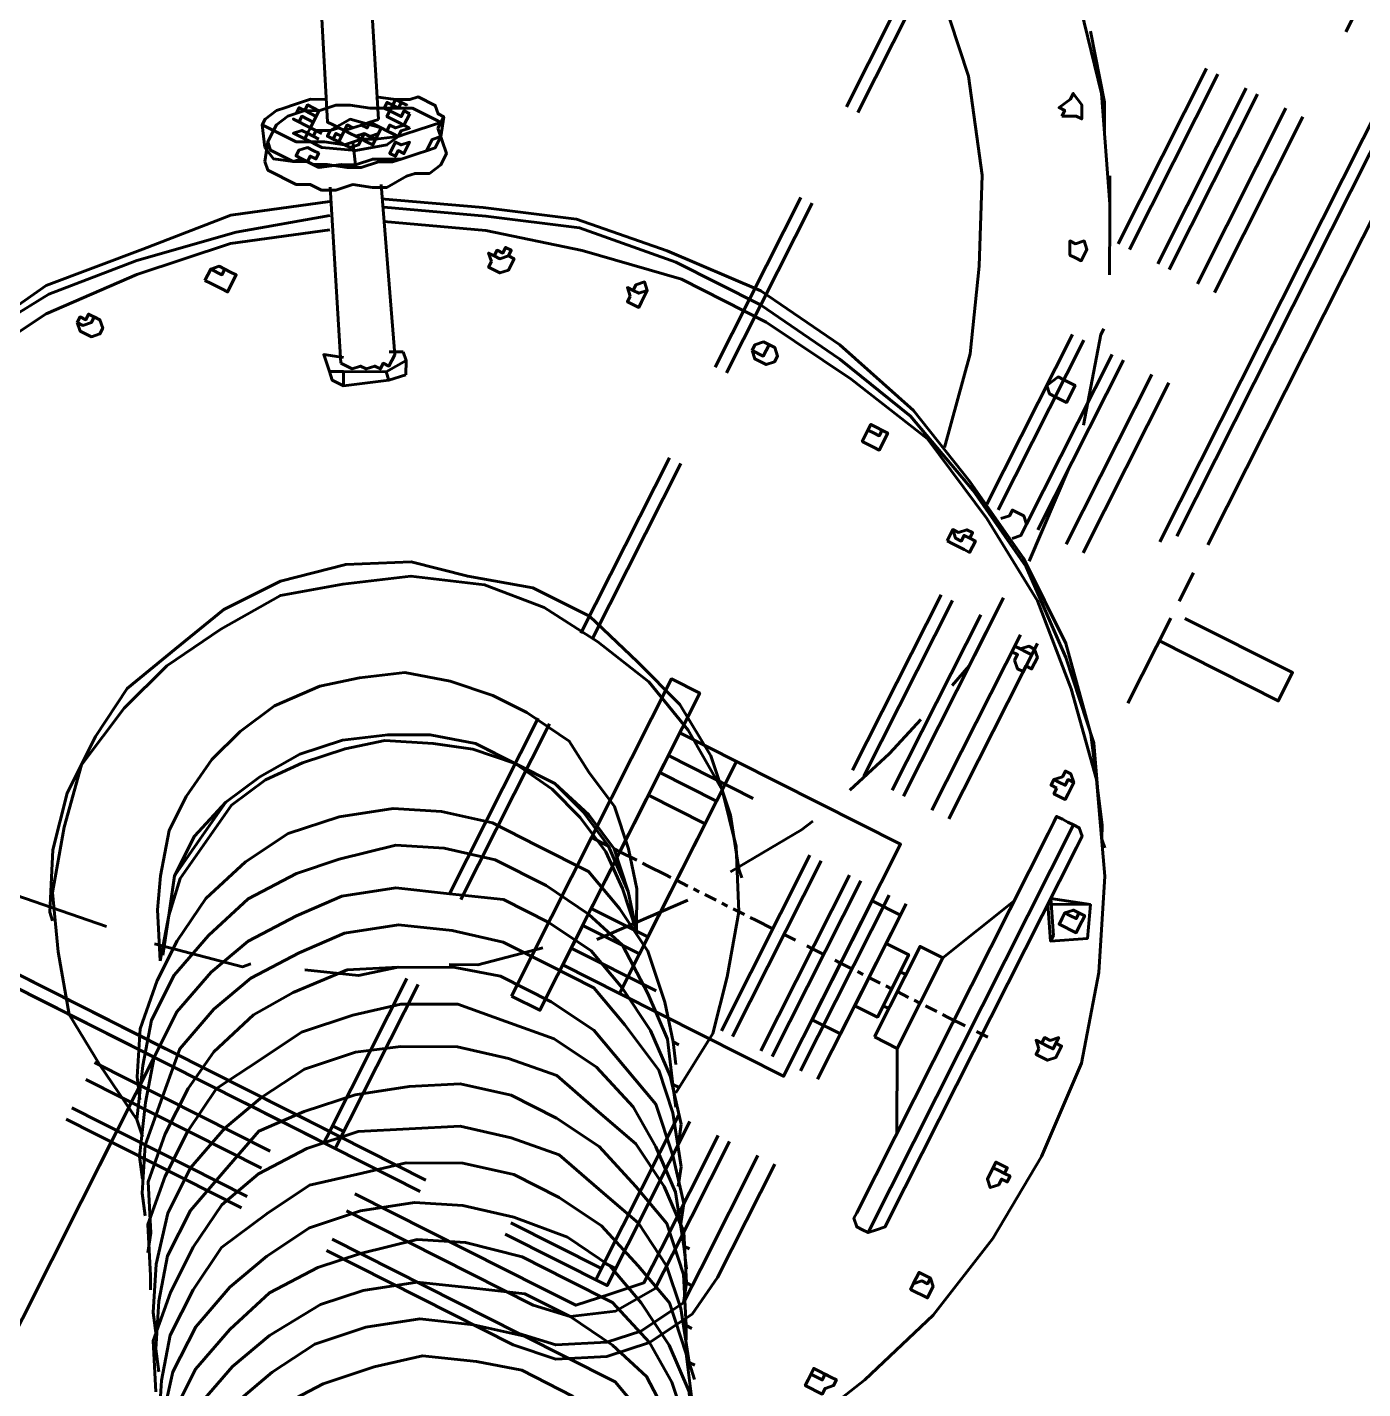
# Model space of a CAD drawing. Header units: metres. Extents: x 0 to 547597, y 0 to 1844684.
# Drawn here: x 543451.253 to 543452.124, y 1844571.445 to 1844572.332 of the extents above; entities that cross this region are included whole.
import ezdxf

# ---------------------------------------------------------------- set-up
doc = ezdxf.new("R2010")
doc.units = ezdxf.units.M
doc.layers.add('5_Thep', color=4, linetype='Continuous')
doc.layers.add('giai đoạn này', color=10, linetype='Continuous', lineweight=60)

# ---------------------------------------------------------------- blocks, each defined once
blk = doc.blocks.new('MBA220-MB')
at = {"color": 1}
for points in [[(1760.64, 1289.48), (1760.64, 1376.27), (1739.97, 1376.27), (1739.97, 1297.75)], [(2392.98, 1272.95), (2339.25, 1306.01), (2277.25, 1334.94), (2219.39, 1355.61), (2157.4, 1368.01), (2095.4, 1372.14), (2029.28, 1368.01), (1971.42, 1351.47), (1913.55, 1326.68), (1859.83, 1293.61), (1814.36, 1252.28), (1773.03, 1206.82), (1739.97, 1153.09), (1711.04, 1095.23), (1698.64, 1033.24), (1690.38, 967.11), (1690.38, 905.12), (1702.77, 838.99), (1719.31, 776.99), (1744.1, 715)], [(2120.2, 1347.34), (2124.34, 1347.34), (2124.34, 1347.34), (2128.47, 1351.47), (2124.34, 1355.61), (2124.34, 1355.61), (2120.2, 1355.61), (2120.2, 1359.74), (2116.07, 1359.74), (2116.07, 1355.61), (2111.94, 1355.61), (2111.94, 1347.34), (2116.07, 1347.34), (2120.2, 1347.34)], [(2033.41, 1339.08), (2037.54, 1339.08), (2037.54, 1347.34), (2033.41, 1351.47), (2025.14, 1351.47), (2025.14, 1347.34), (2021.01, 1347.34), (2025.14, 1343.21), (2025.14, 1339.08), (2029.28, 1339.08), (2029.28, 1334.94), (2033.41, 1339.08)], [(2116.07, 1347.34), (2116.07, 1351.47), (2116.07, 1351.47), (2116.07, 1355.61), (2111.94, 1355.61)], [(2116.07, 1347.34), (2116.07, 1351.47), (2116.07, 1351.47), (2116.07, 1355.61), (2111.94, 1355.61)], [(2029.28, 1334.94), (2029.28, 1343.21), (2029.28, 1347.34), (2025.14, 1347.34)], [(2029.28, 1334.94), (2029.28, 1343.21), (2029.28, 1347.34), (2025.14, 1347.34)], [(2211.13, 1334.94), (2211.13, 1334.94), (2211.13, 1347.34), (2211.13, 1347.34), (2206.99, 1347.34), (2202.86, 1347.34), (2202.86, 1347.34), (2198.73, 1343.21), (2198.73, 1334.94), (2202.86, 1334.94), (2202.86, 1334.94), (2211.13, 1334.94)], [(2202.86, 1334.94), (2206.99, 1334.94), (2206.99, 1334.94), (2202.86, 1339.08), (2202.86, 1343.21), (2198.73, 1343.21)], [(2202.86, 1334.94), (2206.99, 1334.94), (2206.99, 1334.94), (2202.86, 1339.08), (2202.86, 1343.21), (2198.73, 1343.21)], [(1934.22, 1326.68), (1954.88, 1334.94), (1967.28, 1314.28), (1963.15, 1314.28)], [(1963.15, 1314.28), (1942.49, 1301.88), (1934.22, 1326.68)], [(1946.62, 1301.88), (1934.22, 1326.68), (1934.22, 1326.68)], [(1954.88, 1314.28), (1954.88, 1314.28), (1954.88, 1314.28), (1954.88, 1326.68), (1954.88, 1326.68), (1954.88, 1326.68), (1946.62, 1326.68), (1946.62, 1326.68), (1942.49, 1326.68), (1942.49, 1318.41), (1946.62, 1314.28), (1946.62, 1314.28), (1954.88, 1314.28)], [(1946.62, 1314.28), (1946.62, 1318.41), (1946.62, 1318.41), (1946.62, 1322.54), (1942.49, 1322.54)], [(1946.62, 1314.28), (1946.62, 1318.41), (1946.62, 1318.41), (1946.62, 1322.54), (1942.49, 1322.54)], [(1950.75, 1314.28), (1954.88, 1314.28), (1954.88, 1326.68), (1950.75, 1326.68), (1950.75, 1326.68), (1946.62, 1326.68)], [(1950.75, 1314.28), (1954.88, 1314.28), (1954.88, 1326.68), (1950.75, 1326.68), (1950.75, 1326.68), (1946.62, 1326.68)], [(1892.89, 1314.28), (1839.16, 1281.21), (1797.83, 1239.88), (1756.5, 1190.29), (1727.57, 1136.56), (1702.77, 1078.7), (1690.38, 1020.84), (1682.11, 958.84), (1682.11, 896.85), (1690.38, 830.72), (1711.04, 772.86), (1735.84, 710.87)], [(1892.89, 1314.28), (1839.16, 1281.21), (1797.83, 1239.88), (1756.5, 1190.29), (1727.57, 1136.56), (1702.77, 1078.7), (1690.38, 1020.84), (1682.11, 958.84), (1682.11, 896.85), (1690.38, 830.72), (1711.04, 772.86), (1735.84, 710.87)], [(1892.89, 1314.28), (1884.62, 1310.14)], [(1892.89, 1314.28), (1897.02, 1318.41)], [(1967.28, 1314.28), (1946.62, 1301.88)], [(2293.79, 1301.88), (2297.92, 1301.88), (2297.92, 1314.28), (2293.79, 1314.28), (2289.65, 1318.41), (2285.52, 1318.41), (2285.52, 1314.28), (2285.52, 1314.28), (2285.52, 1301.88), (2293.79, 1301.88)], [(2289.65, 1301.88), (2289.65, 1310.14), (2285.52, 1310.14), (2285.52, 1314.28), (2285.52, 1314.28)], [(2289.65, 1301.88), (2289.65, 1310.14), (2285.52, 1310.14), (2285.52, 1314.28), (2285.52, 1314.28)], [(1884.62, 1310.14), (1835.03, 1277.08), (1789.57, 1235.75), (1752.37, 1186.16), (1723.44, 1132.43), (1698.64, 1078.7), (1682.11, 1016.71), (1673.84, 954.71), (1677.98, 888.58), (1686.24, 826.59), (1706.91, 768.73), (1731.71, 706.73)], [(2041.68, 1297.75), (2041.68, 1306.01)], [(1892.89, 1293.61), (1892.89, 1293.61), (1892.89, 1297.75), (1897.02, 1301.88), (1905.29, 1301.88)], [(1905.29, 1301.88), (2178.06, 1301.88)], [(1946.62, 1301.88), (1942.49, 1301.88)], [(2178.06, 1301.88), (2182.2, 1301.88), (2186.33, 1297.75), (2190.46, 1293.61), (2190.46, 1293.61)], [(2624.42, 1004.31), (2595.49, 987.77), (2562.43, 983.64), (2529.36, 983.64), (2500.43, 987.77), (2467.37, 1000.17), (2438.44, 1020.84), (2413.64, 1045.64), (2392.98, 1070.43), (2380.58, 1103.5), (2372.31, 1132.43), (2372.31, 1169.62), (2376.45, 1202.69), (2384.71, 1231.62), (2401.24, 1260.55), (2426.04, 1285.35), (2450.84, 1301.88)], [(483.55, 1289.48), (1690.38, 1289.48)], [(1711.04, 1289.48), (1731.71, 1289.48)], [(1744.1, 1289.48), (1806.1, 1289.48)], [(1892.89, 1293.61), (2190.46, 1293.61)], [(1892.89, 1293.61), (1892.89, 1293.61)], [(1892.89, 1289.48), (1892.89, 1293.61)], [(1905.29, 1281.21), (1897.02, 1281.21), (1892.89, 1281.21), (1892.89, 1285.35), (1892.89, 1289.48)], [(2190.46, 1289.48), (2190.46, 1285.35), (2186.33, 1281.21), (2182.2, 1281.21), (1905.29, 1281.21)], [(2041.68, 1293.61), (2041.68, 1293.61)], [(2041.68, 1277.08), (2041.68, 1289.48)], [(2190.46, 1293.61), (2190.46, 1289.48)], [(2603.76, 987.77), (2574.83, 975.38), (2541.76, 971.24), (2508.7, 971.24), (2475.64, 975.38), (2446.71, 987.77), (2417.77, 1004.31), (2392.98, 1029.1), (2372.31, 1058.03), (2359.91, 1091.1), (2351.65, 1124.16), (2351.65, 1153.09), (2351.65, 1190.29), (2364.05, 1219.22), (2380.58, 1252.28), (2401.24, 1272.95), (2426.04, 1293.61)], [(1876.36, 1272.95), (1880.49, 1272.95), (1880.49, 1281.21), (1876.36, 1281.21), (1868.09, 1281.21), (1868.09, 1281.21), (1863.96, 1277.08), (1863.96, 1272.95), (1868.09, 1272.95), (1868.09, 1272.95), (1872.23, 1268.82), (1876.36, 1268.82), (1876.36, 1272.95)], [(1872.23, 1268.82), (1872.23, 1272.95), (1872.23, 1272.95), (1872.23, 1277.08), (1868.09, 1277.08), (1868.09, 1281.21)], [(1872.23, 1268.82), (1872.23, 1272.95), (1872.23, 1272.95), (1872.23, 1277.08), (1868.09, 1277.08), (1868.09, 1281.21)], [(2008.61, 1256.42), (1954.88, 1281.21)], [(2074.74, 1256.42), (2124.34, 1281.21)], [(2583.09, 975.38), (2550.03, 962.98), (2521.1, 954.71), (2488.03, 954.71), (2454.97, 962.98), (2426.04, 975.38), (2392.98, 996.04), (2372.31, 1016.71), (2351.65, 1045.64), (2339.25, 1078.7), (2326.85, 1111.76), (2326.85, 1144.83), (2330.98, 1177.89), (2339.25, 1206.82), (2359.91, 1235.75), (2380.58, 1260.55), (2405.38, 1281.21)], [(2041.68, 1272.95), (2041.68, 1277.08)], [(1694.51, 1268.82), (491.82, 1268.82)], [(495.95, 1260.55), (1702.77, 1260.55)], [(2041.68, 1260.55), (2041.68, 1268.82)], [(2558.29, 962.98), (2529.36, 950.58), (2500.43, 942.31), (2467.37, 942.31), (2434.31, 950.58), (2401.24, 962.98), (2372.31, 983.64), (2351.65, 1004.31), (2326.85, 1033.24), (2314.45, 1062.17), (2306.18, 1099.36), (2306.18, 1132.43), (2306.18, 1165.49), (2318.58, 1198.55), (2335.12, 1223.35), (2359.91, 1248.15), (2380.58, 1268.82)], [(2074.74, 1239.88), (2074.74, 1256.42), (2008.61, 1256.42), (2008.61, 1239.88), (2074.74, 1239.88)], [(2041.68, 1252.28), (2041.68, 1256.42)], [(2537.63, 950.58), (2508.7, 938.18), (2475.64, 929.91), (2442.57, 929.91), (2409.51, 938.18), (2380.58, 950.58), (2351.65, 967.11), (2326.85, 991.91), (2306.18, 1020.84), (2293.79, 1049.77), (2285.52, 1082.83), (2281.39, 1120.03), (2285.52, 1153.09), (2297.92, 1182.02), (2314.45, 1210.95), (2335.12, 1235.75), (2359.91, 1252.28)], [(2041.68, 1239.88), (2041.68, 1248.15)], [(2062.34, 1219.22), (2062.34, 1235.75), (2016.88, 1235.75), (2016.88, 1219.22), (2062.34, 1219.22)], [(2054.08, 1235.75), (2054.08, 1239.88), (2029.28, 1239.88), (2029.28, 1235.75), (2054.08, 1235.75)], [(2041.68, 1231.62), (2041.68, 1235.75)], [(2512.83, 938.18), (2483.9, 925.78), (2454.97, 917.51), (2421.91, 917.51), (2388.84, 921.65), (2355.78, 938.18), (2326.85, 954.71), (2306.18, 979.51), (2285.52, 1004.31), (2268.99, 1037.37), (2260.72, 1070.43), (2260.72, 1103.5), (2264.86, 1136.56), (2277.25, 1169.62), (2289.65, 1198.55), (2314.45, 1223.35), (2339.25, 1239.88)], [(2318.58, 1227.49), (2326.85, 1235.75)], [(2041.68, 1219.22), (2041.68, 1227.49)], [(2492.17, 925.78), (2463.24, 909.25), (2430.17, 905.12), (2397.11, 905.12), (2364.05, 909.25), (2335.12, 921.65), (2306.18, 942.31), (2281.39, 967.11), (2264.86, 996.04), (2248.32, 1024.97), (2240.06, 1058.03), (2235.92, 1091.1), (2244.19, 1124.16), (2252.46, 1157.23), (2268.99, 1186.16), (2289.65, 1206.82), (2318.58, 1227.49)], [(2318.58, 1227.49), (2318.58, 1231.62)], [(1351.47, 1219.22), (1223.35, 1219.22)], [(1541.59, 1219.22), (1413.47, 1219.22)], [(1731.71, 1219.22), (1607.72, 1219.22)], [(1925.95, 1219.22), (1797.83, 1219.22)], [(1814.36, 1210.95), (1818.5, 1215.09), (1818.5, 1219.22), (1814.36, 1219.22), (1814.36, 1223.35), (1806.1, 1223.35), (1801.97, 1219.22), (1801.97, 1215.09), (1806.1, 1210.95), (1806.1, 1206.82), (1810.23, 1206.82), (1810.23, 1210.95), (1814.36, 1210.95)], [(1806.1, 1206.82), (1806.1, 1219.22), (1806.1, 1219.22), (1806.1, 1219.22), (1801.97, 1219.22)], [(1806.1, 1206.82), (1806.1, 1219.22), (1806.1, 1219.22), (1806.1, 1219.22), (1801.97, 1219.22)], [(2116.07, 1219.22), (1987.95, 1219.22)], [(2083.01, 1198.55), (2083.01, 1219.22), (1996.21, 1219.22), (1996.21, 1198.55), (2083.01, 1198.55)], [(2260.72, 1219.22), (2178.06, 1219.22)], [(2359.91, 1120.03), (2355.78, 1148.96), (2339.25, 1177.89), (2318.58, 1198.55), (2289.65, 1215.09), (2260.72, 1219.22)], [(2297.92, 1215.09), (2306.18, 1219.22)], [(2297.92, 1215.09), (2297.92, 1219.22)], [(2041.68, 1210.95), (2041.68, 1215.09)], [(2467.37, 913.38), (2438.44, 900.98), (2409.51, 892.72), (2376.45, 892.72), (2343.38, 900.98), (2310.32, 909.25), (2285.52, 929.91), (2260.72, 954.71), (2240.06, 983.64), (2223.53, 1012.57), (2215.26, 1045.64), (2215.26, 1078.7), (2219.39, 1111.76), (2231.79, 1144.83), (2244.19, 1173.76), (2268.99, 1198.55), (2297.92, 1215.09)], [(1541.59, 1206.82), (1413.47, 1206.82)], [(1731.71, 1206.82), (1607.72, 1206.82)], [(1925.95, 1206.82), (1797.83, 1206.82)], [(2124.34, 1078.7), (2124.34, 1198.55), (1954.88, 1198.55), (1954.88, 1078.7), (2124.34, 1078.7)], [(2116.07, 1206.82), (1987.95, 1206.82)], [(2041.68, 1198.55), (2041.68, 1206.82)], [(2041.68, 1194.42), (2041.68, 1198.55)], [(2260.72, 1206.82), (2178.06, 1206.82)], [(2446.71, 900.98), (2417.77, 888.58), (2384.71, 880.32), (2351.65, 880.32), (2318.58, 888.58), (2289.65, 900.98), (2260.72, 917.51), (2235.92, 942.31), (2219.39, 967.11), (2202.86, 1000.17), (2194.6, 1033.24), (2190.46, 1066.3), (2198.73, 1099.36), (2206.99, 1132.43), (2223.53, 1161.36), (2244.19, 1186.16), (2273.12, 1202.69)], [(2252.46, 1190.29), (2264.86, 1198.55)], [(2351.65, 1120.03), (2347.51, 1144.83), (2330.98, 1173.76), (2314.45, 1190.29), (2285.52, 1206.82), (2260.72, 1206.82)], [(2273.12, 1202.69), (2285.52, 1206.82)], [(2273.12, 1202.69), (2273.12, 1206.82)], [(1752.37, 1190.29), (1686.24, 1186.16)], [(2426.04, 888.58), (2397.11, 872.05), (2364.05, 867.92), (2330.98, 867.92), (2297.92, 872.05), (2268.99, 888.58), (2240.06, 905.12), (2215.26, 929.91), (2194.6, 954.71), (2178.06, 987.77), (2173.93, 1020.84), (2169.8, 1053.9), (2173.93, 1086.97), (2186.33, 1120.03), (2202.86, 1144.83), (2223.53, 1169.62), (2252.46, 1190.29)], [(2252.46, 1190.29), (2252.46, 1194.42)], [(1541.59, 1186.16), (1413.47, 1186.16)], [(1657.31, 1182.02), (1599.45, 1165.49), (1595.32, 1165.49)], [(1731.71, 1186.16), (1607.72, 1186.16)], [(1847.43, 1182.02), (1830.9, 1186.16), (1781.3, 1186.16)], [(1925.95, 1186.16), (1797.83, 1186.16)], [(2116.07, 1186.16), (1987.95, 1186.16)], [(2041.68, 1177.89), (2041.68, 1186.16)], [(2260.72, 1186.16), (2178.06, 1186.16)], [(2227.66, 1177.89), (2240.06, 1182.02)], [(2330.98, 1120.03), (2326.85, 1144.83), (2310.32, 1169.62), (2285.52, 1186.16), (2260.72, 1186.16)], [(1541.59, 1177.89), (1413.47, 1177.89)], [(1731.71, 1177.89), (1607.72, 1177.89)], [(1744.1, 1173.76), (1739.97, 1177.89), (1731.71, 1177.89), (1727.57, 1173.76), (1727.57, 1165.49), (1731.71, 1165.49), (1735.84, 1161.36)], [(1925.95, 1177.89), (1797.83, 1177.89)], [(1938.35, 1153.09), (1905.29, 1165.49), (1876.36, 1173.76)], [(2116.07, 1177.89), (1987.95, 1177.89)], [(2041.68, 1173.76), (2041.68, 1177.89)], [(2401.24, 876.18), (2372.31, 859.65), (2339.25, 855.52), (2306.18, 855.52), (2277.25, 859.65), (2244.19, 872.05), (2219.39, 888.58), (2190.46, 913.38), (2173.93, 942.31), (2157.4, 975.38), (2149.13, 1004.31), (2149.13, 1041.5), (2153.27, 1074.57), (2165.66, 1103.5), (2178.06, 1132.43), (2202.86, 1157.23), (2227.66, 1177.89)], [(2260.72, 1177.89), (2178.06, 1177.89)], [(2227.66, 1177.89), (2227.66, 1177.89)], [(2318.58, 1120.03), (2318.58, 1144.83), (2302.05, 1161.36), (2285.52, 1177.89), (2260.72, 1177.89)], [(1649.05, 1157.23), (1649.05, 1165.49), (1636.65, 1165.49), (1636.65, 1157.23), (1636.65, 1153.09), (1644.91, 1148.96), (1649.05, 1153.09), (1649.05, 1157.23)], [(1649.05, 1157.23), (1649.05, 1165.49), (1636.65, 1165.49), (1636.65, 1157.23), (1636.65, 1153.09), (1644.91, 1148.96), (1649.05, 1153.09), (1649.05, 1157.23)], [(2041.68, 1157.23), (2041.68, 1165.49)], [(2380.58, 859.65), (2351.65, 847.25), (2318.58, 843.12), (2285.52, 838.99), (2252.46, 847.25), (2223.53, 859.65), (2194.6, 880.32), (2169.8, 900.98), (2149.13, 929.91), (2136.73, 962.98), (2128.47, 996.04), (2128.47, 1029.1), (2128.47, 1062.17), (2140.87, 1091.1), (2157.4, 1124.16), (2178.06, 1144.83), (2206.99, 1165.49)], [(2206.99, 1165.49), (2219.39, 1169.62)], [(2206.99, 1165.49), (2206.99, 1165.49)], [(1413.47, 1157.23), (1541.59, 1157.23)], [(1607.72, 1157.23), (1731.71, 1157.23)], [(1797.83, 1157.23), (1925.95, 1157.23)], [(1987.95, 1157.23), (2116.07, 1157.23)], [(2178.06, 1157.23), (2297.92, 1157.23), (2297.92, 1082.83)], [(2182.2, 1153.09), (2194.6, 1157.23)], [(2285.52, 1157.23), (2285.52, 1148.96), (2289.65, 1148.96)], [(1541.59, 1148.96), (1413.47, 1148.96)], [(1562.25, 1153.09), (1529.19, 1136.56), (1504.39, 1124.16)], [(1731.71, 1148.96), (1607.72, 1148.96)], [(1764.77, 1136.56), (1764.77, 1140.69), (1764.77, 1140.69), (1764.77, 1148.96), (1764.77, 1148.96), (1764.77, 1153.09), (1756.5, 1153.09), (1756.5, 1148.96), (1752.37, 1148.96), (1752.37, 1144.83), (1756.5, 1140.69), (1756.5, 1136.56), (1764.77, 1136.56)], [(1756.5, 1136.56), (1760.64, 1140.69), (1760.64, 1144.83), (1756.5, 1144.83), (1756.5, 1144.83), (1756.5, 1144.83), (1756.5, 1148.96), (1752.37, 1148.96)], [(1756.5, 1136.56), (1760.64, 1140.69), (1760.64, 1144.83), (1756.5, 1144.83), (1756.5, 1144.83), (1756.5, 1144.83), (1756.5, 1148.96), (1752.37, 1148.96)], [(1925.95, 1148.96), (1797.83, 1148.96)], [(2116.07, 1148.96), (1987.95, 1148.96)], [(2041.68, 1153.09), (2041.68, 1153.09)], [(2041.68, 1136.56), (2041.68, 1148.96)], [(2359.91, 847.25), (2326.85, 834.86), (2297.92, 826.59), (2264.86, 826.59), (2231.79, 834.86), (2202.86, 847.25), (2173.93, 867.92), (2149.13, 888.58), (2128.47, 917.51), (2116.07, 950.58), (2103.67, 983.64), (2103.67, 1016.71), (2107.8, 1049.77), (2120.2, 1078.7), (2136.73, 1107.63), (2157.4, 1132.43), (2182.2, 1153.09)], [(2285.52, 1148.96), (2178.06, 1148.96)], [(2182.2, 1153.09), (2182.2, 1153.09)], [(2289.65, 1082.83), (2289.65, 1148.96), (2297.92, 1148.96)], [(2165.66, 1140.69), (2120.2, 1144.83), (2083.01, 1136.56), (2041.68, 1124.16), (2004.48, 1103.5), (1975.55, 1078.7), (1950.75, 1041.5), (1934.22, 1004.31), (1925.95, 962.98), (1921.82, 921.65), (1925.95, 880.32), (1942.49, 834.86), (1967.28, 797.66), (1992.08, 764.6), (2029.28, 739.8), (2066.47, 719.13), (2103.67, 706.73), (2149.13, 698.47), (2190.46, 706.73), (2231.79, 719.13), (2264.86, 739.8), (2297.92, 764.6), (2318.58, 797.66), (2339.25, 834.86)], [(2021.01, 1107.63), (1975.55, 1136.56), (1967.28, 1140.69)], [(2041.68, 1132.43), (2041.68, 1136.56)], [(2339.25, 834.86), (2306.18, 822.46), (2277.25, 814.19), (2244.19, 814.19), (2211.13, 822.46), (2178.06, 834.86), (2149.13, 855.52), (2128.47, 876.18), (2103.67, 905.12), (2091.27, 934.05), (2083.01, 967.11), (2083.01, 1004.31), (2087.14, 1037.37), (2095.4, 1066.3), (2116.07, 1095.23), (2136.73, 1120.03), (2161.53, 1136.56)], [(2161.53, 1136.56), (2173.93, 1144.83)], [(2161.53, 1136.56), (2161.53, 1140.69)], [(1520.92, 1132.43), (1458.93, 1095.23), (1401.07, 1045.64), (1351.47, 987.77), (1310.14, 921.65), (1285.35, 851.39), (1264.68, 776.99), (1256.42, 702.6), (1264.68, 624.08), (1281.21, 549.68), (1310.14, 483.55), (1351.47, 417.43), (1396.94, 359.57), (1454.8, 305.84)], [(1562.25, 1128.29), (1562.25, 1132.43), (1553.99, 1132.43), (1549.86, 1128.29), (1553.99, 1124.16), (1553.99, 1120.03), (1562.25, 1124.16), (1562.25, 1128.29)], [(1562.25, 1128.29), (1562.25, 1132.43), (1553.99, 1132.43), (1549.86, 1128.29), (1553.99, 1124.16), (1553.99, 1120.03), (1562.25, 1124.16), (1562.25, 1128.29)], [(2041.68, 1120.03), (2041.68, 1128.29)], [(2136.73, 1124.16), (2149.13, 1132.43)], [(2136.73, 1124.16), (2136.73, 1128.29)], [(2314.45, 822.46), (2285.52, 810.06), (2252.46, 805.92), (2223.53, 805.92), (2190.46, 810.06), (2157.4, 822.46), (2128.47, 838.99), (2103.67, 863.79), (2083.01, 892.72), (2070.61, 921.65), (2062.34, 954.71), (2062.34, 987.77), (2062.34, 1024.97), (2074.74, 1053.9), (2091.27, 1082.83), (2116.07, 1107.63), (2136.73, 1124.16)], [(2318.58, 983.64), (2318.58, 1120.03)], [(2330.98, 983.64), (2330.98, 1120.03)], [(2351.65, 983.64), (2351.65, 1120.03)], [(2359.91, 983.64), (2359.91, 1120.03)], [(2016.88, 1111.76), (1987.95, 1091.1), (1959.02, 1062.17), (1938.35, 1029.1), (1925.95, 991.91), (1913.55, 950.58), (1913.55, 909.25), (1925.95, 867.92), (1934.22, 830.72), (1954.88, 793.53), (1983.82, 760.46), (2016.88, 735.66), (2054.08, 719.13), (2091.27, 702.6), (2128.47, 698.47), (2169.8, 698.47), (2206.99, 706.73), (2244.19, 723.27)], [(2021.01, 1115.9), (2016.88, 1111.76)], [(2041.68, 1111.76), (2041.68, 1115.9)], [(1711.04, 1107.63), (1649.05, 1095.23), (1595.32, 1074.57), (1541.59, 1049.77), (1487.86, 1012.57), (1446.53, 971.24), (1405.2, 925.78), (1372.14, 876.18), (1351.47, 822.46), (1330.81, 764.6), (1322.54, 706.73), (1322.54, 648.87), (1330.81, 591.01), (1343.21, 537.28), (1368.01, 487.69)], [(1711.04, 1107.63), (1649.05, 1095.23), (1595.32, 1074.57), (1541.59, 1049.77), (1487.86, 1012.57), (1446.53, 971.24), (1409.34, 925.78), (1376.27, 876.18), (1351.47, 822.46), (1334.94, 768.73), (1326.68, 706.73), (1326.68, 653.01), (1334.94, 595.14), (1351.47, 541.42), (1372.14, 487.69)], [(1479.6, 1107.63), (1463.06, 1099.36), (1425.87, 1070.43)], [(2041.68, 1099.36), (2041.68, 1107.63)], [(1971.42, 1037.37), (1971.42, 1099.36)], [(2041.68, 1091.1), (2041.68, 1095.23)], [(2111.94, 1037.37), (2111.94, 1099.36)], [(1483.73, 1078.7), (1479.6, 1086.97), (1479.6, 1091.1), (1471.33, 1086.97), (1467.2, 1078.7), (1471.33, 1078.7), (1479.6, 1074.57), (1479.6, 1078.7), (1483.73, 1078.7)], [(2041.68, 1078.7), (2041.68, 1086.97)], [(2099.54, 1049.77), (2049.94, 1091.1)], [(1983.82, 1037.37), (1983.82, 1078.7), (1954.88, 1078.7), (1954.88, 1037.37), (1983.82, 1037.37)], [(2083.01, 1037.37), (2083.01, 1078.7), (2000.35, 1078.7), (2000.35, 1037.37), (2083.01, 1037.37)], [(2041.68, 1070.43), (2041.68, 1074.57)], [(2124.34, 1037.37), (2124.34, 1078.7), (2095.4, 1078.7), (2095.4, 1037.37), (2124.34, 1037.37)], [(1731.71, 1058.03), (1731.71, 1058.03), (1731.71, 1058.03), (1731.71, 1066.3), (1731.71, 1066.3), (1731.71, 1070.43), (1727.57, 1070.43), (1727.57, 1070.43), (1723.44, 1070.43), (1723.44, 1070.43), (1719.31, 1070.43), (1719.31, 1058.03), (1723.44, 1058.03), (1731.71, 1058.03)], [(1723.44, 1058.03), (1723.44, 1062.17), (1723.44, 1066.3), (1719.31, 1066.3)], [(1723.44, 1058.03), (1723.44, 1062.17), (1723.44, 1066.3), (1719.31, 1066.3)], [(2083.01, 1070.43), (2062.34, 1049.77), (2045.81, 1029.1), (2033.41, 1004.31), (2025.14, 979.51), (2021.01, 950.58), (2025.14, 921.65), (2033.41, 896.85), (2045.81, 867.92), (2062.34, 847.25), (2083.01, 826.59), (2103.67, 810.06), (2128.47, 797.66), (2157.4, 793.53), (2186.33, 789.39), (2211.13, 793.53), (2235.92, 801.79)], [(2083.01, 1070.43), (2062.34, 1053.9), (2041.68, 1029.1), (2029.28, 1004.31), (2021.01, 979.51), (2021.01, 950.58), (2021.01, 921.65), (2029.28, 892.72), (2041.68, 867.92), (2058.21, 843.12), (2078.87, 822.46), (2103.67, 805.92), (2128.47, 793.53), (2157.4, 789.39), (2186.33, 785.26), (2211.13, 793.53), (2235.92, 801.79)], [(2083.01, 1070.43), (2062.34, 1053.9), (2041.68, 1033.24), (2029.28, 1008.44), (2021.01, 979.51), (2021.01, 954.71), (2021.01, 921.65), (2029.28, 892.72), (2041.68, 867.92), (2058.21, 843.12), (2078.87, 822.46), (2103.67, 805.92), (2128.47, 793.53), (2157.4, 785.26), (2186.33, 785.26), (2211.13, 793.53), (2240.06, 801.79)], [(2041.68, 1058.03), (2041.68, 1070.43)], [(2083.01, 1070.43), (2058.21, 1058.03)], [(2058.21, 1058.03), (2037.54, 1041.5), (2016.88, 1020.84), (2004.48, 996.04), (1992.08, 975.38), (1987.95, 942.31), (1987.95, 917.51), (1992.08, 888.58), (2000.35, 859.65), (2016.88, 834.86), (2033.41, 814.19), (2058.21, 793.53), (2083.01, 781.13), (2107.8, 772.86), (2136.73, 768.73), (2161.53, 768.73), (2190.46, 776.99), (2211.13, 785.26)], [(2041.68, 1053.9), (2041.68, 1058.03)], [(2041.68, 1037.37), (2041.68, 1049.77)], [(2157.4, 1016.71), (2157.4, 1037.37), (1925.95, 1037.37), (1925.95, 1016.71), (2157.4, 1016.71)], [(2041.68, 1033.24), (2041.68, 1037.37)], [(2041.68, 1016.71), (2041.68, 1029.1)], [(2157.4, 971.24), (2149.13, 987.77), (2120.2, 1020.84)], [(2289.65, 892.72), (2289.65, 1020.84)], [(2297.92, 1020.84), (2297.92, 892.72)], [(2120.2, 1016.71), (2136.73, 1016.71)], [(1711.04, 967.11), (1715.17, 971.24), (1715.17, 979.51), (1711.04, 983.64), (1706.91, 983.64), (1702.77, 979.51), (1702.77, 971.24), (1706.91, 967.11), (1711.04, 967.11)], [(1711.04, 967.11), (1711.04, 975.38), (1706.91, 975.38), (1702.77, 975.38)], [(1711.04, 967.11), (1711.04, 975.38), (1706.91, 975.38), (1702.77, 975.38)], [(1413.47, 958.84), (1541.59, 958.84)], [(1607.72, 958.84), (1731.71, 958.84)], [(1764.77, 686.07), (1801.97, 632.34), (1847.43, 586.88), (1897.02, 545.55), (1954.88, 512.49), (2012.75, 483.55), (2074.74, 471.16), (2136.73, 462.89), (2202.86, 462.89), (2260.72, 475.29), (2318.58, 495.95), (2376.45, 529.02), (2426.04, 562.08), (2467.37, 607.54), (2504.57, 657.14), (2533.5, 715), (2554.16, 772.86), (2566.56, 834.86), (2570.69, 900.98), (2562.43, 967.11)], [(1797.83, 958.84), (1925.95, 958.84)], [(1987.95, 958.84), (2116.07, 958.84)], [(2178.06, 958.84), (2297.92, 958.84)], [(2285.52, 958.84), (2285.52, 950.58), (2289.65, 950.58)], [(1541.59, 950.58), (1413.47, 950.58)], [(1731.71, 950.58), (1607.72, 950.58)], [(1925.95, 950.58), (1797.83, 950.58)], [(2116.07, 950.58), (1987.95, 950.58)], [(2285.52, 950.58), (2178.06, 950.58)], [(2289.65, 950.58), (2297.92, 950.58)], [(2297.92, -950.58), (2297.92, 950.58), (2289.65, 950.58), (2289.65, -950.58), (2297.92, -950.58)], [(2202.86, 888.58), (2190.46, 921.65), (2173.93, 942.31)], [(2318.58, 793.53), (2318.58, 921.65)], [(2330.98, 793.53), (2330.98, 921.65)], [(2351.65, 793.53), (2351.65, 921.65)], [(2359.91, 793.53), (2359.91, 921.65)], [(2479.77, 921.65), (2467.37, 913.38)], [(2459.1, 909.25), (2446.71, 900.98)], [(1715.17, 880.32), (1719.31, 880.32), (1719.31, 888.58), (1715.17, 888.58), (1706.91, 888.58), (1706.91, 888.58), (1702.77, 884.45), (1706.91, 880.32), (1706.91, 880.32), (1711.04, 880.32), (1711.04, 876.18), (1715.17, 880.32)], [(1711.04, 880.32), (1711.04, 880.32), (1711.04, 884.45), (1706.91, 888.58)], [(1711.04, 880.32), (1711.04, 880.32), (1711.04, 884.45), (1706.91, 888.58)], [(2434.31, 892.72), (2426.04, 888.58), (2426.04, 888.58)], [(2413.64, 880.32), (2401.24, 876.18)], [(2392.98, 867.92), (2380.58, 859.65)], [(2231.79, 793.53), (2219.39, 851.39), (2215.26, 855.52)], [(2372.31, 855.52), (2359.91, 847.25)], [(2347.51, 843.12), (2339.25, 834.86)], [(2289.65, 702.6), (2289.65, 830.72)], [(2297.92, 830.72), (2297.92, 702.6)], [(2297.92, 826.59), (2297.92, 760.46)], [(2297.92, 826.59), (2430.17, 826.59)], [(2326.85, 830.72), (2314.45, 822.46)], [(2359.91, 826.59), (2574.83, 826.59)], [(1735.84, 789.39), (1739.97, 789.39), (1739.97, 797.66), (1735.84, 801.79), (1727.57, 801.79), (1727.57, 797.66), (1723.44, 797.66), (1723.44, 793.53), (1727.57, 793.53), (1727.57, 789.39), (1731.71, 789.39), (1731.71, 785.26), (1735.84, 789.39)], [(2240.06, 801.79), (2211.13, 785.26)], [(1731.71, 785.26), (1731.71, 789.39), (1731.71, 793.53), (1731.71, 793.53), (1731.71, 793.53), (1727.57, 797.66), (1723.44, 797.66)], [(1731.71, 785.26), (1731.71, 789.39), (1731.71, 793.53), (1731.71, 793.53), (1731.71, 793.53), (1727.57, 797.66), (1723.44, 797.66)], [(1830.9, 760.46), (1818.5, 768.73), (1826.76, 772.86)], [(1830.9, 760.46), (1835.03, 764.6), (1826.76, 772.86)], [(1814.36, 764.6), (1818.5, 768.73)], [(1818.5, 756.33), (1814.36, 764.6)], [(1851.56, 739.8), (1835.03, 764.6)], [(1818.5, 760.46), (1723.44, 702.6)], [(1839.16, 731.53), (1839.16, 739.8), (1835.03, 743.93), (1835.03, 748.06), (1830.9, 752.2), (1830.9, 752.2), (1830.9, 756.33), (1826.76, 756.33), (1826.76, 760.46), (1818.5, 760.46)], [(1830.9, 760.46), (1843.29, 735.66)], [(2244.19, 698.47), (2235.92, 760.46)], [(1843.29, 735.66), (1847.43, 727.4), (1851.56, 731.53), (1851.56, 739.8), (1843.29, 735.66)], [(1744.1, 628.21), (1748.24, 632.34), (1748.24, 653.01), (1744.1, 661.27), (1744.1, 669.54), (1739.97, 677.8), (1731.71, 686.07), (1727.57, 698.47), (1723.44, 706.73), (1711.04, 715), (1706.91, 719.13), (1702.77, 727.4), (1694.51, 731.53), (1686.24, 731.53), (1673.84, 719.13)], [(1839.16, 731.53), (1739.97, 673.67)], [(1847.43, 727.4), (1839.16, 719.13), (1835.03, 731.53)], [(1673.84, 673.67), (1669.71, 686.07), (1665.58, 694.34), (1661.45, 698.47), (1661.45, 710.87), (1665.58, 715), (1665.58, 719.13), (1669.71, 719.13), (1673.84, 715), (1682.11, 706.73), (1686.24, 702.6), (1690.38, 698.47), (1698.64, 686.07), (1702.77, 677.8), (1711.04, 669.54), (1715.17, 657.14), (1719.31, 648.87), (1723.44, 640.61), (1723.44, 632.34), (1723.44, 615.81), (1719.31, 615.81), (1711.04, 619.94), (1706.91, 624.08), (1702.77, 628.21), (1694.51, 636.47), (1690.38, 644.74)], [(1673.84, 673.67), (1669.71, 686.07), (1665.58, 694.34), (1661.45, 698.47), (1661.45, 710.87), (1665.58, 715), (1665.58, 719.13), (1669.71, 719.13), (1673.84, 715), (1682.11, 706.73), (1686.24, 702.6), (1690.38, 698.47), (1698.64, 686.07), (1702.77, 677.8), (1711.04, 669.54), (1715.17, 657.14), (1719.31, 648.87), (1723.44, 640.61), (1723.44, 632.34), (1723.44, 615.81), (1719.31, 615.81), (1711.04, 619.94), (1706.91, 624.08), (1702.77, 628.21), (1694.51, 636.47), (1690.38, 644.74)], [(1677.98, 723.27), (1665.58, 719.13)], [(1677.98, 723.27), (1665.58, 719.13)], [(1673.84, 719.13), (1669.71, 719.13), (1669.71, 715), (1669.71, 706.73), (1669.71, 698.47), (1673.84, 690.2), (1677.98, 681.94), (1682.11, 673.67), (1686.24, 661.27), (1690.38, 653.01), (1698.64, 644.74), (1702.77, 636.47), (1711.04, 628.21), (1719.31, 624.08), (1723.44, 624.08), (1731.71, 624.08), (1731.71, 624.08), (1735.84, 628.21), (1735.84, 644.74), (1731.71, 653.01), (1731.71, 661.27), (1723.44, 673.67), (1719.31, 681.94), (1711.04, 690.2), (1706.91, 698.47), (1702.77, 706.73), (1694.51, 715), (1690.38, 719.13), (1682.11, 719.13), (1677.98, 723.27), (1673.84, 719.13)], [(1677.98, 723.27), (1686.24, 723.27), (1690.38, 719.13), (1694.51, 715), (1702.77, 706.73), (1706.91, 702.6), (1711.04, 694.34), (1719.31, 686.07), (1723.44, 677.8), (1727.57, 665.4), (1731.71, 657.14), (1731.71, 648.87), (1735.84, 644.74), (1739.97, 632.34), (1739.97, 632.34), (1735.84, 624.08)], [(1677.98, 723.27), (1686.24, 723.27), (1690.38, 719.13), (1694.51, 715), (1702.77, 706.73), (1706.91, 702.6), (1711.04, 694.34), (1719.31, 686.07), (1723.44, 677.8), (1727.57, 665.4), (1731.71, 657.14), (1731.71, 648.87), (1735.84, 644.74), (1739.97, 632.34), (1739.97, 632.34), (1735.84, 624.08)], [(2248.32, 727.4), (2244.19, 723.27)], [(1682.11, 702.6), (1686.24, 698.47), (1686.24, 698.47), (1690.38, 698.47), (1690.38, 690.2), (1686.24, 690.2), (1686.24, 694.34), (1682.11, 698.47), (1682.11, 698.47), (1682.11, 698.47), (1682.11, 702.6), (1682.11, 702.6)], [(1682.11, 702.6), (1686.24, 698.47), (1686.24, 698.47), (1690.38, 698.47), (1690.38, 690.2), (1686.24, 690.2), (1686.24, 694.34), (1682.11, 698.47), (1682.11, 698.47), (1682.11, 698.47), (1682.11, 702.6), (1682.11, 702.6)], [(1690.38, 706.73), (1690.38, 706.73), (1694.51, 702.6), (1694.51, 698.47), (1698.64, 698.47), (1702.77, 698.47), (1702.77, 702.6), (1698.64, 702.6), (1698.64, 706.73), (1690.38, 706.73)], [(1669.71, 694.34), (1669.71, 694.34), (1669.71, 690.2), (1673.84, 690.2), (1673.84, 686.07), (1677.98, 686.07), (1677.98, 681.94), (1673.84, 681.94), (1673.84, 686.07), (1669.71, 686.07), (1669.71, 686.07), (1669.71, 686.07), (1669.71, 694.34)], [(1669.71, 694.34), (1669.71, 694.34), (1669.71, 690.2), (1673.84, 690.2), (1673.84, 686.07), (1677.98, 686.07), (1677.98, 681.94), (1673.84, 681.94), (1673.84, 686.07), (1669.71, 686.07), (1669.71, 686.07), (1669.71, 686.07), (1669.71, 694.34)], [(1673.84, 698.47), (1673.84, 694.34), (1677.98, 694.34), (1677.98, 686.07), (1682.11, 686.07), (1682.11, 686.07), (1682.11, 694.34), (1682.11, 694.34), (1682.11, 698.47), (1677.98, 698.47), (1677.98, 698.47), (1673.84, 698.47)], [(1690.38, 698.47), (1690.38, 698.47), (1698.64, 694.34), (1711.04, 677.8), (1719.31, 657.14), (1719.31, 644.74)], [(1690.38, 694.34), (1690.38, 698.47)], [(1690.38, 694.34), (1690.38, 690.2), (1690.38, 686.07), (1694.51, 665.4), (1706.91, 657.14), (1711.04, 648.87), (1715.17, 648.87)], [(1694.51, 686.07), (1694.51, 686.07), (1690.38, 686.07), (1690.38, 677.8), (1694.51, 677.8), (1694.51, 673.67), (1698.64, 669.54), (1702.77, 665.4), (1702.77, 665.4), (1702.77, 661.27), (1706.91, 657.14), (1711.04, 657.14), (1711.04, 657.14), (1711.04, 657.14), (1711.04, 665.4), (1711.04, 669.54), (1711.04, 673.67), (1706.91, 677.8), (1706.91, 677.8), (1702.77, 677.8), (1702.77, 681.94), (1702.77, 686.07), (1698.64, 686.07), (1698.64, 686.07), (1694.51, 686.07)], [(1698.64, 686.07), (1694.51, 686.07), (1698.64, 681.94), (1698.64, 677.8), (1702.77, 673.67), (1702.77, 669.54), (1702.77, 665.4), (1706.91, 665.4), (1706.91, 661.27), (1711.04, 661.27), (1711.04, 657.14), (1711.04, 657.14)], [(1702.77, 686.07), (1698.64, 686.07), (1698.64, 677.8), (1702.77, 677.8), (1702.77, 673.67), (1702.77, 669.54), (1702.77, 665.4), (1706.91, 665.4), (1706.91, 665.4), (1711.04, 665.4), (1711.04, 661.27), (1711.04, 661.27)], [(1686.24, 681.94), (1359.74, 491.82), (1339.08, 475.29), (1330.81, 454.62), (1322.54, 433.96)], [(1686.24, 681.94), (1359.74, 491.82), (1339.08, 475.29), (1330.81, 454.62), (1322.54, 433.96)], [(1686.24, 681.94), (1690.38, 677.8), (1690.38, 677.8), (1690.38, 677.8), (1694.51, 673.67), (1698.64, 669.54), (1698.64, 665.4), (1702.77, 665.4), (1702.77, 661.27), (1702.77, 657.14), (1702.77, 653.01), (1702.77, 653.01)], [(1686.24, 681.94), (1690.38, 677.8), (1690.38, 677.8), (1690.38, 677.8), (1694.51, 673.67), (1698.64, 669.54), (1698.64, 665.4), (1702.77, 665.4), (1702.77, 661.27), (1702.77, 657.14), (1702.77, 653.01), (1702.77, 653.01)], [(1706.91, 673.67), (1719.31, 681.94)], [(1706.91, 673.67), (1719.31, 681.94)], [(1748.24, 677.8), (1785.43, 624.08), (1830.9, 582.75), (1880.49, 537.28), (1934.22, 508.35), (1992.08, 483.55), (2054.08, 462.89), (2116.07, 454.62), (2173.93, 454.62), (2231.79, 462.89), (2293.79, 483.55), (2347.51, 508.35), (2351.65, 516.62)], [(1756.5, 681.94), (1793.7, 632.34), (1839.16, 582.75), (1884.62, 541.42), (1938.35, 508.35), (2000.35, 483.55), (2058.21, 467.02), (2120.2, 458.76), (2178.06, 458.76), (2240.06, 471.16), (2297.92, 487.69), (2351.65, 516.62)], [(1756.5, 681.94), (1793.7, 632.34), (1839.16, 582.75), (1884.62, 541.42), (1938.35, 508.35), (2000.35, 483.55), (2058.21, 467.02), (2120.2, 458.76), (2178.06, 458.76), (2240.06, 471.16), (2297.92, 487.69), (2351.65, 516.62)], [(1723.44, 657.14), (1723.44, 653.01), (1723.44, 653.01), (1723.44, 648.87), (1727.57, 644.74), (1731.71, 644.74), (1731.71, 653.01), (1727.57, 653.01), (1727.57, 657.14), (1723.44, 657.14), (1723.44, 657.14), (1723.44, 657.14)], [(1702.77, 653.01), (1372.14, 462.89), (1359.74, 450.49), (1359.74, 433.96)], [(1702.77, 653.01), (1372.14, 462.89), (1359.74, 450.49), (1359.74, 433.96)], [(1711.04, 653.01), (1711.04, 648.87), (1715.17, 648.87), (1715.17, 644.74), (1719.31, 644.74), (1719.31, 636.47), (1715.17, 640.61), (1715.17, 644.74), (1711.04, 644.74), (1711.04, 653.01)], [(1711.04, 653.01), (1711.04, 648.87), (1715.17, 648.87), (1715.17, 644.74), (1719.31, 644.74), (1719.31, 636.47), (1715.17, 640.61), (1715.17, 644.74), (1711.04, 644.74), (1711.04, 653.01)], [(1715.17, 648.87), (1715.17, 653.01)], [(1698.64, 644.74), (1702.77, 644.74), (1702.77, 640.61), (1702.77, 636.47), (1702.77, 632.34), (1706.91, 632.34), (1706.91, 632.34), (1702.77, 632.34), (1702.77, 632.34), (1702.77, 636.47), (1698.64, 636.47), (1698.64, 644.74)], [(1698.64, 644.74), (1702.77, 644.74), (1702.77, 640.61), (1702.77, 636.47), (1702.77, 632.34), (1706.91, 632.34), (1706.91, 632.34), (1702.77, 632.34), (1702.77, 632.34), (1702.77, 636.47), (1698.64, 636.47), (1698.64, 644.74)], [(1706.91, 644.74), (1702.77, 644.74), (1702.77, 644.74), (1706.91, 644.74), (1706.91, 636.47), (1711.04, 636.47), (1711.04, 632.34), (1711.04, 632.34), (1711.04, 644.74), (1711.04, 644.74), (1711.04, 644.74), (1706.91, 644.74)], [(1830.9, 628.21), (1830.9, 632.34), (1830.9, 632.34), (1830.9, 640.61), (1830.9, 640.61), (1830.9, 644.74), (1818.5, 644.74), (1818.5, 640.61), (1818.5, 640.61), (1818.5, 632.34), (1818.5, 632.34), (1822.63, 628.21), (1830.9, 628.21)], [(1822.63, 628.21), (1822.63, 636.47), (1818.5, 636.47), (1818.5, 640.61), (1818.5, 640.61)], [(1822.63, 628.21), (1822.63, 636.47), (1818.5, 636.47), (1818.5, 640.61), (1818.5, 640.61)], [(1735.84, 624.08), (1723.44, 615.81)], [(1735.84, 624.08), (1723.44, 615.81)], [(1731.71, 624.08), (1744.1, 628.21)], [(1892.89, 566.21), (1897.02, 570.35), (1897.02, 578.61), (1892.89, 582.75), (1888.76, 582.75), (1884.62, 578.61), (1884.62, 570.35), (1888.76, 570.35), (1888.76, 566.21), (1892.89, 566.21)], [(1892.89, 566.21), (1892.89, 570.35), (1888.76, 574.48), (1884.62, 574.48), (1884.62, 578.61)], [(1892.89, 566.21), (1892.89, 570.35), (1888.76, 574.48), (1884.62, 574.48), (1884.62, 578.61)]]:
    blk.add_lwpolyline(points, dxfattribs=at)
blk = doc.blocks.new('mb moiTQK')
at = {"layer": 'giai đoạn này', "color": 1, "linetype": 'ByBlock', "ltscale": 5, "xscale": 0.001, "yscale": 0.001, "zscale": 0.001}
blk.add_blockref('MBA220-MB', (-88.05166, -82.51016), dxfattribs=at)
blk = doc.blocks.new('ACAD-DinhViTuyenDz220kV')
blk.add_circle((543470.18793, 1844560.06958), 117.55145)
at = {"layer": '5_Thep', "rotation": 243.2403583287449}
blk.add_blockref('mb moiTQK', (543485.661, 1844458.313), dxfattribs=at)

msp = doc.modelspace()

# ---------------------------------------------------------------- block references
msp.add_blockref('ACAD-DinhViTuyenDz220kV', (0, 0))

doc.saveas('drawing.dxf')
